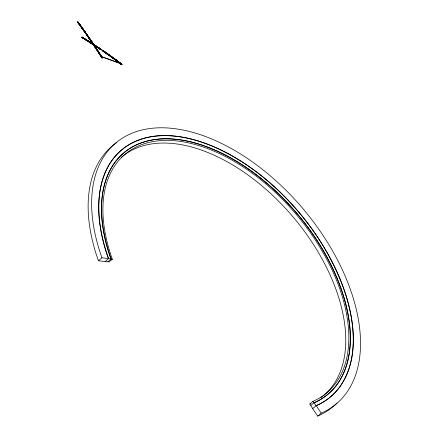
<?xml version="1.0" encoding="UTF-8"?>
<svg xmlns="http://www.w3.org/2000/svg" width="438" height="438" viewBox="0 0 438 438"><rect width="100%" height="100%" fill="white"/><g stroke="black" fill="none" stroke-linecap="round" stroke-linejoin="round"><path stroke-width="0.66" d="M82.152 37.115C81.961 38.243 81.616 36.414 82.547 37.427M99.722 48.979C99.995 47.912 100.165 49.614 99.289 48.689M102.974 50.573C102.678 51.646 102.547 49.927 103.417 50.879M121.994 64.6C121.414 64.244 122.322 65.306 121.069 64.233M79.097 23.668C78.55 23.313 76.825 21.276 78.221 22.294M101.95 57.871L102.317 57.778L101.698 57.466M98.43 260.758L101.939 257.779A170.798 100.51 49.7 0 1 158.742 127.819A170.798 100.51 49.7 0 1 332.634 251.007A170.798 100.51 49.7 0 1 321.229 413.127L317.72 416.1L312.644 408.649L316.154 405.67A161.688 95.15 49.7 0 0 326.951 252.2A161.688 95.15 49.7 0 0 162.334 135.583A161.688 95.15 49.7 0 0 108.564 258.612L105.049 261.59L98.43 260.758A170.798 100.51 49.7 0 1 116.924 142.416M111.104 259.039L108.454 258.705A161.688 95.15 49.7 0 1 162.224 135.676A161.688 95.15 49.7 0 1 326.847 252.288A161.688 95.15 49.7 0 1 316.05 405.763L314.019 402.779A158.041 93.004 49.7 0 0 324.574 252.764A158.041 93.004 49.7 0 0 163.664 138.78A158.041 93.004 49.7 0 0 111.104 259.039L107.803 261.831L105.153 261.502M112.325 259.291L111 259.126A158.041 93.004 49.7 0 1 163.555 138.868A158.041 93.004 49.7 0 1 324.465 252.857A158.041 93.004 49.7 0 1 313.915 402.872L312.896 401.378A156.224 91.931 49.7 0 0 323.332 253.093A156.224 91.931 49.7 0 0 164.277 140.423A156.224 91.931 49.7 0 0 112.325 259.291L109.232 261.913L107.907 261.743M310.821 405.489L309.808 404L312.896 401.378M314.019 402.779L310.717 405.577L312.748 408.561M77.597 22.245L77.964 21.911M101.939 257.779L108.564 258.612M120.724 63.559L101.413 56.617L120.729 63.663L120.105 63.483M109.401 55.254L98.873 47.966L94.077 45.229L98.868 47.862L109.429 55.117M82.043 37.093L82.213 37.197M81.922 37.164L83.012 37.641M81.835 37.29L82.174 37.498M82.103 37.487L82.892 37.635M81.818 37.433L83.893 38.183M82.262 37.372L83.538 37.964M81.988 37.537L83.592 38.068M82.043 37.635L82.618 37.799M82.328 37.745L83.663 38.445M82.782 37.69L83.417 37.958M82.503 37.849L83.948 38.287M82.558 37.953L85.032 38.955M82.853 38.062L83.193 38.292M83.428 37.942L83.713 38.073M83.751 38.314L84.797 38.741M83.083 38.27L83.844 38.555M83.434 38.489L83.724 38.621M83.784 38.161L84.129 38.396M83.576 38.358L84.019 38.451M83.379 38.391L84.468 38.758M83.614 38.599L85.218 39.07M83.735 38.61L84.561 38.998M83.97 38.818L85.771 39.415M84.32 38.495L85.344 39.081M84.293 38.801L84.742 39.113M84.928 39.223L84.441 39.064L85.481 39.568M84.748 38.9L86.089 39.546M84.698 39.267L86.521 39.88M85.01 39.398L86.33 39.765M85.065 39.497L86.149 39.957M85.53 39.196L85.903 39.431M85.213 39.371L85.585 39.601M85.673 39.475L86.275 39.661M85.355 39.634L86.313 39.902M85.618 39.842L85.914 39.984M85.749 39.858L87.66 40.597M86.045 39.71L87.222 40.258M86.543 39.88L87.803 40.619M85.941 39.978L87.085 40.236M85.996 40.077L87.469 40.477M86.182 40.197L86.669 40.455M86.505 40.334L88.049 40.843M86.697 40.455L87.556 40.871M86.751 40.553L87.485 40.794M87.436 40.937L87.272 40.816M87.501 40.477L87.857 40.723M87.573 40.668L88.438 41.09M87.835 40.86L88.241 40.964M87.135 40.794L88.224 41.106M87.326 40.915L88.065 41.161M87.518 41.035L88.137 41.232M87.66 41.057L90.217 42.218M87.961 40.915L88.58 41.112M88.153 41.035L88.772 41.238M88.416 41.232L89.023 41.462M87.852 41.183L89.007 41.605M88.547 41.282L89.62 41.84M88.049 41.303L88.722 41.605M88.438 41.55L89.314 41.982M88.865 41.342L89.363 41.615M89.221 41.588L89.96 41.993M88.832 41.802L90.414 42.349M88.887 41.9L89.226 42.053M89.084 42.026L89.587 42.3M89.653 41.845L90.014 42.092M89.248 41.911L89.648 42.168M89.708 42.234L90.195 42.36M89.281 42.152L90.398 42.491M89.478 42.278L90.447 42.678M90.108 42.486L91.224 42.864M89.681 42.409L90.19 42.683M90.255 42.229L90.617 42.475M90.135 42.294L90.819 42.606M90.765 42.508L91.17 42.765M90.507 42.743L90.94 42.815M90.025 42.563L90.589 42.94M91.115 43.132L90.71 42.875L91.142 42.94M90.425 42.82L90.792 43.072M91.06 42.743L91.427 42.995M91 42.875L92.035 43.389M91.465 43.006L91.777 43.159M90.628 42.951L92.599 43.691M90.682 43.05L91.81 43.4M90.885 43.181L92.653 43.789M91.033 43.209L92.336 43.92M91.235 43.34L91.602 43.592M91.547 43.203L91.958 43.466M91.668 43.466L92.429 43.795M91.701 43.701L92.281 43.86M91.849 43.734L92.544 44.052M92.489 43.669L92.807 43.822M92.166 43.603L93.064 44.052M92.369 43.734L93.272 44.189M92.577 43.866L93.042 44.194M92.057 43.871L93.25 44.326M92.111 43.97L93.163 44.457M92.467 44.134L94.887 45.18M92.522 44.233L94.728 45.136M92.352 43.209L93.425 44.222M93.113 44.068L93.688 44.457M92.987 44.134L93.841 44.495M93.195 44.271L94.05 44.632M92.9 44.265L93.874 44.731M93.141 44.638L93.666 44.928M93.349 44.769L94.619 45.404M93.896 44.594L94.258 44.764M93.94 44.61L94.466 44.9M93.502 44.807L94.712 45.278M93.71 44.944L94.411 45.267M93.973 45.18L94.498 45.47M94.181 45.317L95.254 45.82M94.57 45.021L95.101 45.317M94.449 45.087L95.309 45.453M94.657 45.223L95.517 45.59M94.362 45.213L95.342 45.689M94.34 45.355L95.55 45.831M94.712 45.607L95.462 45.957M94.811 45.727L96.097 46.373M95.364 45.552L95.73 45.727M95.413 45.568L95.944 45.87M95.292 45.64L96.579 46.286M95.5 45.776L96.207 46.105M95.205 45.766L95.971 46.105M94.969 45.766L96.185 46.247M95.446 46.143L95.977 46.439M95.927 46.056L96.634 46.384M96.136 46.193L97.006 46.57M95.84 46.182L96.82 46.663M96.048 46.324L96.519 46.652M95.818 46.318L96.946 46.932M96.081 46.559L97.373 47.216M96.24 46.603L96.612 46.861M96.508 46.839L96.825 46.997M96.683 46.406L97.055 46.669M96.897 46.548L97.269 46.806M96.563 46.477L97.482 46.948M96.475 46.603L97.674 47.233M97.033 46.806L98.287 47.419M97.116 47.025L97.586 47.359M96.88 47.025L97.252 47.282M97.094 47.162L97.466 47.424M97.143 47.26L98.534 47.797M97.537 46.975L98.074 47.277M97.329 47.167L98.555 47.66M97.307 47.304L98.315 47.654M97.521 47.446L97.893 47.709M97.734 47.589L98.107 47.852M97.783 47.687L98.32 47.994M98.178 47.403L98.501 47.561M98.397 47.545L98.769 47.802M98.714 47.704L99.36 48.136M97.97 47.594L99.579 48.279M98.183 47.737L100.006 48.569M98.747 47.945L99.196 48.092M98.161 47.873L98.873 48.213M98.375 48.016L99.087 48.355M98.43 48.114L98.966 48.421M99.136 48.185L99.842 48.525M98.829 48.164L99.82 48.662M98.807 48.306L99.519 48.645M98.857 48.404L99.733 48.788M99.076 48.547L99.612 48.853M99.683 48.404L100.061 48.667M99.563 48.47L100.039 48.804M99.475 48.596L99.946 48.936M99.453 48.738L99.826 49.001M102.87 50.556L103.248 50.824M102.744 50.622L103.467 50.972M102.656 50.748L103.133 51.087M102.634 50.885L103.237 51.306M103.22 50.961L103.691 51.126M102.881 50.901L104.304 51.487M103.1 51.049L104.748 51.788M103.324 51.202L104.353 51.58M103.078 51.191L103.801 51.542M103.297 51.339L104.02 51.695M104.08 51.531L105.191 52.095M103.521 51.492L104.244 51.848M103.571 51.591L104.463 51.996M103.795 51.744L105.662 52.637M104.014 51.892L104.343 52.067M104.419 51.618L104.797 51.887M104.299 51.684L104.967 51.941M104.211 51.81L105.635 52.401M104.43 51.963L105.438 52.483M104.408 52.1L105.125 52.456M104.627 52.253L105.005 52.522M105.087 52.078L105.41 52.248M104.967 52.144L105.684 52.5M105.186 52.297L106.346 52.96M105.229 52.675L105.673 52.982M105.75 52.538L106.078 52.708M105.629 52.604L106.193 52.845M105.536 52.73L106.571 53.113M105.793 52.916L106.543 53.25M105.514 52.867L106.231 53.222M105.733 53.02L106.456 53.376M105.958 53.173L106.335 53.441M106.007 53.266L107.118 53.836M106.412 52.998L106.79 53.266M106.292 53.064L107.009 53.42M106.856 53.305L107.452 53.726M106.204 53.19L107.233 53.573M106.177 53.327L107.206 53.71M106.401 53.48L108.334 54.345M106.62 53.633L106.998 53.901M107.403 53.628L107.89 54.033M106.954 53.524L107.671 53.879M107.173 53.677L108.115 54.186M106.669 53.732L107.556 54.142M107.058 53.94L108.306 54.482M107.113 54.038L107.436 54.208M108.066 54.093L108.772 54.651M107.283 54.093L108 54.449M107.332 54.192L108.219 54.608M107.721 54.405L108.098 54.673M107.77 54.498L108.208 54.81M108.181 54.23L108.553 54.498M108.055 54.296L109.161 54.865M107.967 54.422L108.991 54.805M107.94 54.558L108.963 54.942M108.159 54.712L108.876 55.068M108.383 54.865L108.755 55.133M108.838 54.69L109.21 54.964M108.624 54.881L109.38 55.276M108.602 55.018L110.496 56.026M108.651 55.117L109.281 55.347M108.87 55.27L109.412 55.599M109.276 55.002L109.818 55.33M109.155 55.068L109.867 55.423M109.369 55.166L110.086 55.582M109.04 55.33L109.752 55.686M109.259 55.484L109.971 55.84M109.308 55.582L109.845 55.911M109.686 55.391L110.469 55.796M109.998 55.615L110.518 55.889M109.719 55.659L111.17 56.354M109.692 55.796L110.403 56.152M109.911 55.949L111.148 56.491M110.365 55.774L110.737 56.042M110.31 55.834L110.956 56.201M110.245 55.845L110.71 56.179M110.13 56.102L110.611 56.507M110.349 56.261L111.055 56.617M111.017 56.239L111.389 56.507M110.934 56.283L111.772 56.726M110.896 56.305L111.602 56.666M110.809 56.431L111.581 56.803L111.252 56.611M110.781 56.568L111.487 56.924M110.995 56.726L111.367 56.995M111.455 56.551L111.821 56.82M111.329 56.617L112.035 56.973M111.553 56.726L112.008 57.11M111.241 56.743L112.254 57.132M111.455 56.896L112.227 57.263M111.214 56.88L112.681 57.438M111.427 57.033L111.887 57.208M111.476 57.132L111.909 57.438M111.865 56.951L112.467 57.285M111.871 57.055L112.183 57.279M111.646 57.192L112.654 57.575M111.86 57.345L112.993 58.008M112.073 57.498L112.44 57.767M112.528 57.329L112.894 57.597M112.407 57.394L113.491 57.964M112.489 57.498L113.108 57.75M112.32 57.52L113.081 57.887M112.292 57.652L112.659 57.92M112.506 57.811L112.873 58.079M112.55 57.904L113.42 58.32M112.96 57.635L113.322 57.904M112.79 57.619L113.097 57.838M112.796 57.723L113.535 58.057M112.747 57.827L113.508 58.194M112.719 57.964L113.086 58.232M112.933 58.117L113.628 58.473M112.982 58.216L113.842 58.632M113.387 57.947L113.749 58.216M113.261 58.013L114.126 58.429M113.174 58.139L114.176 58.522M113.146 58.276L114.597 58.834M113.36 58.429L114.323 58.834M113.404 58.522L114.991 59.278M113.71 58.281L114.34 58.582M113.716 58.391L114.356 58.812M113.617 58.676L114.263 58.938M113.995 58.895L114.564 59.316M114.039 58.988L114.356 59.157M114.318 58.73L114.805 58.988M114.323 58.785L115.019 59.141M114.022 58.758L115.599 59.513M114.417 59.201L114.778 59.469M114.619 58.949L115.227 59.294M114.92 59.174L115.435 59.453M114.652 59.223L115.408 59.584M114.625 59.354L115.314 59.71M114.838 59.513L115.194 59.776M115.287 59.338L115.643 59.606M115.167 59.404L115.807 59.667M115.227 59.502L115.851 59.76M115.074 59.53L115.824 59.897M115.046 59.667L115.402 59.929M115.254 59.82L115.61 60.083M115.522 59.617L116.059 59.913M115.528 59.721L116.223 59.973M115.911 59.803L116.475 60.22M115.49 59.836L116.24 60.203M115.462 59.973L117.296 60.838M115.506 60.066L116.147 60.329M115.67 60.126L116.026 60.395M115.714 60.22L116.13 60.532M116.119 59.957L116.431 60.126M115.999 60.022L116.683 60.373M115.906 60.148L116.355 60.482M115.878 60.28L116.563 60.636M116.086 60.433L116.442 60.701M116.53 60.263L116.886 60.526M116.415 60.28L117.094 60.679M116.322 60.455L117.066 60.816M116.289 60.592L116.645 60.855M116.338 60.685L116.973 60.942M116.497 60.745L117.307 61.046M116.716 60.608L117.012 60.827M117.253 60.74L117.658 61.046M116.826 60.636L117.504 60.992M116.732 60.762L117.472 61.123M116.7 60.898L118.468 61.659M116.908 61.052L118.484 61.889M116.951 61.145L117.866 61.774M117.351 60.877L117.707 61.139M117.231 60.948L117.91 61.293M117.138 61.068L118.085 61.583M117.056 61.161L117.992 61.703M117.559 61.03L117.866 61.2M117.592 61.161L118.112 61.446M117.964 61.336L118.315 61.599M117.888 61.484L118.517 61.753M117.718 61.665L118.391 62.01M117.921 61.813L118.271 62.076M117.97 61.906L118.791 62.316M118.369 61.643L118.671 61.813M118.172 61.599L119.114 62.212M118.244 61.709L118.917 62.059M118.463 61.818L118.747 62.037M118.151 61.835L118.884 62.191M118.123 61.966L118.474 62.229M118.326 62.119L118.671 62.382M118.649 62.015L119.087 62.344M118.556 62.141L118.994 62.47M118.523 62.273L119.07 62.683M118.753 62.289L119.481 62.645M119.043 62.36L119.908 62.815M118.725 62.426L119.388 62.771M118.922 62.579L119.464 62.99M119.366 62.404L119.711 62.667M119.246 62.47L120.253 63.028M119.152 62.596L119.875 62.952M119.12 62.727L119.782 63.072M119.317 62.88L119.662 63.138M119.366 62.973L120.056 63.439M119.601 62.689L120.297 63.121M119.612 62.798L120.072 63.099M119.547 62.897L119.979 63.225M119.514 63.034L120.247 63.592M119.837 62.924L120.494 63.269M119.892 63.012L120.346 63.16M119.744 63.05L120.461 63.4M119.755 63.275L120.368 63.526M119.952 63.428L121.331 64.276M120.165 63.127L120.691 63.422M120.176 63.231L121.222 63.778M120.543 63.313L120.883 63.57M120.132 63.351L120.85 63.702M120.297 63.636L121.019 64.194M120.735 63.461L121.074 63.724M120.33 63.505L121.041 63.855M120.521 63.652L120.948 63.975M120.488 63.784L121.211 64.342M120.932 63.614L121.266 63.871M120.811 63.68L121.605 64.079M121.123 63.762L121.457 64.019M120.713 63.8L121.616 64.304M120.921 64.178L121.403 64.49M121.315 63.915L122.027 64.468M121.195 63.981L121.808 64.452M121.096 64.101L121.523 64.424M121.507 64.063L121.841 64.32M121.299 64.474L121.901 64.725M121.446 64.534L121.78 64.791M77.86 21.9L78.397 22.716M78.188 22.218L78.681 22.918M77.729 21.955L78.451 22.606M77.614 22.059L77.838 22.365M77.564 22.168L78.911 23.236M77.926 22.562L78.15 22.875M77.789 22.475L78.052 22.864M78.314 22.519L78.632 23.028M78.068 22.677L78.386 23.187M78.019 22.787L78.747 23.449M78.298 22.99L79.338 23.997M78.249 23.099L79.869 24.55M78.282 23.176L78.511 23.493M78.884 23.165L79.119 23.488M78.78 23.148L79.147 23.559M78.648 23.209L79.388 23.887M78.484 23.417L79.82 24.659M78.769 23.63L79.086 24.15M78.72 23.74L78.988 24.139M79.355 23.811L79.628 24.216M79.256 23.8L79.574 24.325M79.004 23.959L80.608 25.568M78.955 24.068L79.705 24.758M79.245 24.287L80.307 25.333M79.196 24.397L79.568 24.813M79.229 24.468L81.621 26.975M79.836 24.473L80.116 24.884M79.738 24.462L80.061 24.993M80.083 24.813L80.362 25.223M79.437 24.731L80.192 25.437M79.815 25.152L80.061 25.492M79.683 25.065L82.875 28.908M80.329 25.152L80.576 25.492M80.094 25.196L80.86 25.913M80.477 25.481L81.112 26.264M79.93 25.404L80.696 26.127M80.307 25.831L80.559 26.181M80.176 25.749L80.712 26.521M80.827 25.842L81.079 26.192M80.592 25.886L81.364 26.619M81.057 26.373L81.851 27.26M80.428 26.094L81.49 26.888M80.68 26.444L81.501 27.408M80.937 26.8L81.222 27.227M81.101 26.587L81.879 27.331M81.572 27.079L82.141 27.698M81.358 26.948L82.399 28.059M81.829 27.441L82.662 28.426M81.189 27.156L81.972 27.906M81.583 27.599L81.84 27.961M81.452 27.512L84.271 30.693M82.109 27.621L82.371 27.988M81.758 27.769L82.021 28.136M82.349 28.169L82.612 28.536M81.709 27.873L82.497 28.634M82.103 28.322L82.366 28.694M81.972 28.24L82.262 28.684M82.634 28.355L82.93 28.799M82.897 28.727L83.193 29.171M82.399 28.399L83.143 29.28M82.234 28.607L83.68 30.036M82.497 28.979L82.892 29.434M82.53 29.05L82.793 29.423M83.165 29.1L83.461 29.549M83.067 29.089L83.412 29.658M82.93 29.143L83.729 29.926M82.766 29.351L84.791 31.394M83.083 29.625L83.428 30.189M83.034 29.729L83.329 30.178M83.702 29.855L84.003 30.31M83.603 29.844L83.948 30.414M83.351 30.003L84.545 31.082M83.302 30.107L85.098 31.859M83.625 30.381L85.317 32.357M83.57 30.49L84.381 31.284M83.893 30.77L84.928 32.062M83.844 30.874L84.145 31.333M84.419 30.999L84.819 31.47M84.167 31.153L84.441 31.541M84.769 31.574L85.043 31.963M84.118 31.257L86.209 33.441M84.392 31.645L84.797 32.122M84.419 31.717L84.693 32.111M85.065 31.788L85.372 32.253M85.344 32.182L85.651 32.647M84.835 31.832L85.596 32.751M84.665 32.04L87.052 34.651M84.994 32.324L86.768 34.246M84.939 32.434L85.35 32.905M85.624 32.576L85.93 33.042M85.519 32.565L85.875 33.151M85.218 32.828L86.04 33.649M85.552 33.118L85.903 33.704M85.498 33.222L85.804 33.693M86.078 33.365L86.489 33.846M85.832 33.518L87.337 35.056M85.777 33.622L87.616 35.467M86.187 34.104L86.883 34.854M86.056 34.022L88.186 36.288M86.341 34.427L88.761 37.115M87.025 34.58L87.304 34.991M86.467 34.509L87.562 35.571M86.62 34.832L88.416 36.803M86.905 35.237L87.315 35.724M87.589 35.396L87.901 35.878M87.49 35.39L87.846 35.982M87.189 35.648L87.786 36.54M87.731 36.08L89.303 37.882M87.217 35.719L87.885 36.546M88.06 36.212L88.471 36.699M87.814 36.365L89.33 37.947M87.759 36.469L90.195 39.206M88.098 36.776L88.454 37.372M88.043 36.88L88.356 37.367M88.629 37.038L89.045 37.531M88.383 37.192L89.905 38.785M88.328 37.296L89.16 38.15M88.668 37.608L89.029 38.205M88.613 37.712L88.925 38.199M89.204 37.871L89.62 38.363M89.566 38.467L90.48 39.628M88.958 38.024L89.735 38.987M88.903 38.128L90.31 39.825M89.314 38.621L89.598 39.042M89.188 38.544L89.5 39.031M89.779 38.708L90.069 39.13M89.648 38.763L90.644 39.973M90.14 39.31L91.318 40.827M89.472 38.966L90.392 40.126M89.763 39.387L90.885 40.674M89.79 39.453L90.075 39.874M90.452 39.557L90.77 40.05M90.223 39.606L91.055 40.471M90.715 40.154L91.92 41.747M90.053 39.809L90.973 40.975M90.337 40.23L91.46 41.522M90.365 40.296L90.655 40.718M316.154 405.67L321.229 413.127M90.934 40.4L91.345 40.898M90.797 40.455L91.635 41.32M91.29 40.997L92.183 42.108M90.628 40.652L91.547 41.824M90.912 41.079L92.785 43.028M90.94 41.145L91.23 41.566M91.509 41.249L91.799 41.676M91.378 41.303L92.21 42.174M91.865 41.845L92.73 43.127M91.203 41.5L92.035 42.371M91.613 41.999L91.903 42.426M91.493 41.928L91.805 42.42M92.084 42.097L92.495 42.601M91.838 42.251L93.36 43.882M91.777 42.355L93.299 43.981M92.122 42.678L92.478 43.28M92.068 42.782L92.38 43.274M92.757 42.962L93.07 43.455M92.659 42.957L93.015 43.554M92.413 43.105L93.929 44.742M92.697 43.532L93.053 44.134M92.642 43.636L92.955 44.128M93.332 43.816L93.644 44.309M93.234 43.811L93.59 44.413M93.184 44.079L94.444 45.694M92.987 43.964L94.044 45.366M92.927 44.063L93.754 44.933M93.212 44.49L94.613 46.22M93.239 44.556L93.524 44.983M93.907 44.676L94.192 45.103M93.809 44.671L94.219 45.169M93.677 44.725L94.504 45.596M93.502 44.917L93.809 45.415M93.841 45.251L94.192 45.848M93.787 45.349L94.099 45.842M94.077 45.229L94.789 46.023M94.269 45.519L94.728 46.127M94.247 45.579L95.353 46.882M94.132 45.678L94.477 46.275M94.071 45.776L94.663 46.696M94.761 45.963L95.073 46.455M94.663 45.957L95.013 46.554M94.652 46.094L95.637 47.309M94.416 46.105L95.298 46.981M94.356 46.204L95.862 47.835M94.696 46.538L95.046 47.134M94.641 46.636L94.947 47.129M95.035 46.674L95.577 47.408M95.101 46.871L95.917 47.742M94.98 46.965L96.141 48.268M94.926 47.063L96.76 49.023M95.265 47.392L95.889 48.415M95.205 47.49L95.61 47.988M95.232 47.556L95.511 47.983M95.604 47.539L96.201 48.169M95.665 47.726L96.229 48.585M95.489 47.917L95.791 48.41M96.174 48.103L96.48 48.596M95.988 48.12L96.42 48.695M95.829 48.251L96.699 49.122M95.769 48.35L96.563 49.089M96.108 48.678L96.858 49.642M96.168 48.842L96.448 49.27M96.048 48.777L96.349 49.264M96.738 48.957L97.039 49.45M96.639 48.957L97.252 49.97M96.508 49.012L97.592 50.299M96.387 49.105L96.935 49.669M96.327 49.204L97.307 50.244M97.012 49.385L97.291 49.812M96.918 49.385L97.313 49.877M96.667 49.532L97.532 50.397M96.606 49.631L97.685 50.917M96.94 49.959L97.28 50.545M96.886 50.058L97.181 50.545M97.471 50.233L97.866 50.726M97.302 50.135L97.805 50.824M97.34 50.293L98.681 51.996M97.22 50.386L97.554 50.972M97.159 50.48L98.501 52.182M97.844 50.666L98.117 51.087M97.745 50.66L98.139 51.147M97.614 50.715L98.413 51.575M97.493 50.808L98.353 51.668M97.433 50.907L98.774 52.604M97.767 51.235L98.101 51.815M97.707 51.328L98.002 51.815M98.293 51.509L98.621 52.089M98.041 51.657L98.369 52.237M97.981 51.755L98.276 52.237M98.659 51.936L99.202 52.779M98.408 51.854L98.955 52.418M98.413 51.958L98.889 52.511M98.599 52.242L98.78 52.527M98.315 52.078L98.638 52.659M98.254 52.177L99.694 53.77M98.835 52.352L99.223 52.839M98.769 52.423L99.158 52.932M98.703 52.407L99.486 53.255M98.583 52.5L99.426 53.348M98.972 52.828L99.574 53.863M98.851 52.921L99.705 54.334M98.791 53.02L99.174 53.502M98.813 53.08L99.076 53.496M99.13 52.987L99.754 53.677M99.24 53.25L100.8 55.336M99.059 53.436L99.437 53.918M99.733 53.617L100.543 54.92M99.492 53.551L99.957 54.186M99.672 53.836L99.837 54.279M99.322 53.858L99.607 54.328M99.902 54.033L100.22 54.602M99.859 54.224L100.099 54.695M99.65 54.181L100.203 54.679M99.585 54.274L100.209 54.783M100.165 54.449L100.477 55.013M99.913 54.597L100.74 55.429M99.848 54.69L100.225 55.161M100.291 54.92L100.614 55.517M100.171 55.007L100.997 56.392M100.11 55.1L100.74 55.987M100.132 55.161L100.39 55.571M100.379 54.958L100.943 55.686M100.384 55.062L101.058 55.746M100.559 55.341L101.249 56.25M100.554 55.33L101.884 57.559M100.368 55.517L100.647 55.982M100.724 55.511L101.315 56.157M100.811 55.741L101.381 56.748M100.625 55.927L100.899 56.392M101.293 56.097L101.567 56.562M101.074 56.064L101.753 57.06M100.943 56.245L101.249 56.803M100.882 56.338L101.408 57.208M101.545 56.507L101.819 56.973M101.452 56.507L102.005 57.466M101.2 56.655L101.747 57.613M101.134 56.743L101.501 57.208M101.797 56.913L102.317 57.778M101.572 56.973L102.131 57.958M101.386 57.154L101.901 58.013M101.955 57.318L102.251 57.871M101.638 57.559L101.999 58.013M336.942 402.993A170.798 100.51 49.7 0 1 317.72 416.1M311.051 403.447A156.224 91.931 49.7 0 1 309.808 404M121.255 157.456A156.224 91.931 49.7 0 1 294.495 218.644A156.224 91.931 49.7 0 1 320.934 397.622"/></g></svg>
